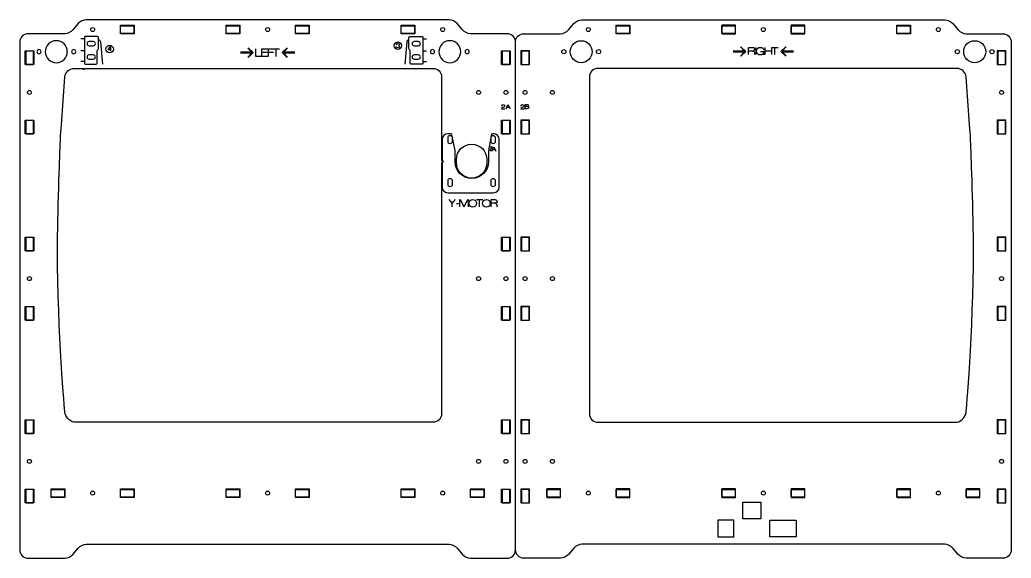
# Model space of a CAD drawing. Header units: millimetres. Extents: x -1200 to 608, y -610 to 472.
# Drawn here: x -1013 to -299, y 84 to 472 of the extents above; entities that cross this region are included whole.
import ezdxf

# ---------------------------------------------------------------- set-up
doc = ezdxf.new("R2010")
doc.units = ezdxf.units.MM
for name, color, linetype, true_color in [('CHANGED_PARTS', 3, 'Continuous', 0x00ff00), ('CUTS', 1, 'Continuous', 0xff0000), ('ORIGIONAL_PARTS_THAT_WERE_', 6, 'Continuous', 0xff00ff), ('TEXT', 5, 'Continuous', 0x0000ff)]:
    doc.layers.add(name, color=color, linetype=linetype, true_color=true_color)

msp = doc.modelspace()

# ---------------------------------------------------------------- linework, layer by layer
at = {"layer": 'CHANGED_PARTS'}
for p, q in [((-940.53, 462.12), (-940.53, 467.32)), ((-940.53, 467.32), (-930.69, 467.32)), ((-930.69, 462.12), (-930.69, 467.32)), ((-864.46, 462.13), (-864.46, 467.33)), ((-864.46, 467.33), (-854.61, 467.33)), ((-854.61, 462.13), (-854.61, 467.33)), ((-814.46, 462.13), (-814.46, 467.33)), ((-814.46, 467.33), (-804.61, 467.33)), ((-804.61, 462.13), (-804.61, 467.33)), ((-738.36, 462.12), (-738.36, 467.32)), ((-738.36, 467.32), (-728.51, 467.32)), ((-728.51, 462.12), (-728.51, 467.32)), ((-583.43, 462.12), (-583.43, 467.32)), ((-583.43, 467.32), (-573.58, 467.32)), ((-573.58, 462.12), (-573.58, 467.32)), ((-507.33, 462.13), (-507.33, 467.33)), ((-507.33, 467.33), (-497.49, 467.33)), ((-497.49, 462.13), (-497.49, 467.33)), ((-457.33, 462.13), (-457.33, 467.33)), ((-457.33, 467.33), (-447.49, 467.33)), ((-447.49, 462.13), (-447.49, 467.33)), ((-381.26, 462.12), (-381.26, 467.32)), ((-381.26, 467.32), (-371.41, 467.32)), ((-371.41, 462.12), (-371.41, 467.32)), ((-940.53, 462.12), (-930.69, 462.12)), ((-864.46, 462.13), (-854.61, 462.13)), ((-814.46, 462.13), (-804.61, 462.13)), ((-738.36, 462.12), (-728.51, 462.12)), ((-583.43, 462.12), (-573.58, 462.12)), ((-507.33, 462.13), (-497.49, 462.13)), ((-457.33, 462.13), (-447.49, 462.13)), ((-381.26, 462.12), (-371.41, 462.12)), ((-1008.74, 449.31), (-1003.54, 449.31)), ((-1008.74, 449.31), (-1008.74, 439.46)), ((-1003.54, 449.31), (-1003.54, 439.46)), ((-665.53, 449.31), (-660.33, 449.31)), ((-665.53, 449.31), (-665.53, 439.46)), ((-660.33, 449.31), (-660.33, 439.46)), ((-651.62, 449.31), (-646.42, 449.31)), ((-651.62, 449.31), (-651.62, 439.46)), ((-646.42, 449.31), (-646.42, 439.46)), ((-308.41, 449.31), (-303.21, 449.31)), ((-308.41, 449.31), (-308.41, 439.46)), ((-303.21, 449.31), (-303.21, 439.46)), ((-1008.74, 439.46), (-1003.54, 439.46)), ((-665.53, 439.46), (-660.33, 439.46)), ((-651.62, 439.46), (-646.42, 439.46)), ((-308.41, 439.46), (-303.21, 439.46)), ((-1008.74, 399.31), (-1003.54, 399.31)), ((-1008.74, 399.31), (-1008.74, 389.47)), ((-1003.54, 399.31), (-1003.54, 389.47)), ((-665.53, 399.31), (-660.33, 399.31)), ((-665.53, 399.31), (-665.53, 389.47)), ((-660.33, 399.31), (-660.33, 389.47)), ((-651.62, 399.31), (-646.42, 399.31)), ((-651.62, 399.31), (-651.62, 389.47)), ((-646.42, 399.31), (-646.42, 389.47)), ((-308.41, 399.31), (-303.21, 399.31)), ((-308.41, 399.31), (-308.41, 389.47)), ((-303.21, 399.31), (-303.21, 389.47)), ((-1008.74, 389.47), (-1003.54, 389.47)), ((-665.53, 389.47), (-660.33, 389.47)), ((-651.62, 389.47), (-646.42, 389.47)), ((-308.41, 389.47), (-303.21, 389.47)), ((-1008.74, 315.14), (-1003.54, 315.14)), ((-1008.74, 315.14), (-1008.74, 305.29)), ((-1003.54, 315.14), (-1003.54, 305.29)), ((-665.52, 315.14), (-660.32, 315.14)), ((-665.52, 315.14), (-665.52, 305.29)), ((-660.32, 315.14), (-660.32, 305.29)), ((-651.63, 315.14), (-646.43, 315.14)), ((-651.63, 315.14), (-651.63, 305.29)), ((-646.43, 315.14), (-646.43, 305.29)), ((-308.41, 315.14), (-303.21, 315.14)), ((-308.41, 315.14), (-308.41, 305.29)), ((-303.21, 315.14), (-303.21, 305.29)), ((-1008.74, 305.29), (-1003.54, 305.29)), ((-665.52, 305.29), (-660.32, 305.29)), ((-651.63, 305.29), (-646.43, 305.29)), ((-308.41, 305.29), (-303.21, 305.29)), ((-1008.74, 265.14), (-1003.54, 265.14)), ((-1008.74, 265.14), (-1008.74, 255.29)), ((-1003.54, 265.14), (-1003.54, 255.29)), ((-665.52, 265.14), (-660.32, 265.14)), ((-665.52, 265.14), (-665.52, 255.29)), ((-660.32, 265.14), (-660.32, 255.29)), ((-651.63, 265.14), (-646.43, 265.14)), ((-651.63, 265.14), (-651.63, 255.29)), ((-646.43, 265.14), (-646.43, 255.29)), ((-308.41, 265.14), (-303.21, 265.14)), ((-308.41, 265.14), (-308.41, 255.29)), ((-303.21, 265.14), (-303.21, 255.29)), ((-1008.74, 255.29), (-1003.54, 255.29)), ((-665.52, 255.29), (-660.32, 255.29)), ((-651.63, 255.29), (-646.43, 255.29)), ((-308.41, 255.29), (-303.21, 255.29)), ((-1008.74, 183.42), (-1003.54, 183.42)), ((-1008.74, 183.42), (-1008.74, 173.57)), ((-1003.54, 183.42), (-1003.54, 173.57)), ((-665.52, 183.42), (-660.32, 183.42)), ((-665.52, 183.42), (-665.52, 173.57)), ((-660.32, 183.42), (-660.32, 173.57)), ((-651.63, 183.42), (-646.43, 183.42)), ((-651.63, 183.42), (-651.63, 173.57)), ((-646.43, 183.42), (-646.43, 173.57)), ((-308.41, 183.42), (-303.21, 183.42)), ((-308.41, 183.42), (-308.41, 173.57)), ((-303.21, 183.42), (-303.21, 173.57)), ((-1008.74, 173.57), (-1003.54, 173.57)), ((-665.52, 173.57), (-660.32, 173.57)), ((-651.63, 173.57), (-646.43, 173.57)), ((-308.41, 173.57), (-303.21, 173.57)), ((-1008.74, 133.42), (-1003.54, 133.42)), ((-1008.74, 133.42), (-1008.74, 123.57)), ((-1003.54, 133.42), (-1003.54, 123.57)), ((-990.56, 128.02), (-990.56, 133.22)), ((-990.56, 133.22), (-980.71, 133.22)), ((-980.71, 128.02), (-980.71, 133.22)), ((-940.56, 128.02), (-940.56, 133.22)), ((-940.56, 133.22), (-930.71, 133.22)), ((-930.71, 128.02), (-930.71, 133.22)), ((-864.46, 128.02), (-864.46, 133.22)), ((-864.46, 133.22), (-854.61, 133.22)), ((-854.61, 128.02), (-854.61, 133.22)), ((-814.46, 128.02), (-814.46, 133.22)), ((-814.46, 133.22), (-804.61, 133.22)), ((-804.61, 128.02), (-804.61, 133.22)), ((-738.37, 128.02), (-738.37, 133.22)), ((-738.37, 133.22), (-728.52, 133.22)), ((-728.52, 128.02), (-728.52, 133.22)), ((-688.37, 128.02), (-688.37, 133.22)), ((-688.37, 133.22), (-678.52, 133.22)), ((-678.52, 128.02), (-678.52, 133.22)), ((-665.52, 133.42), (-660.32, 133.42)), ((-665.52, 133.42), (-665.52, 123.57)), ((-660.32, 133.42), (-660.32, 123.57)), ((-651.63, 133.42), (-646.43, 133.42)), ((-651.63, 133.42), (-651.63, 123.57)), ((-646.43, 133.42), (-646.43, 123.57)), ((-633.43, 128.02), (-633.43, 133.22)), ((-633.43, 133.22), (-623.58, 133.22)), ((-623.58, 128.02), (-623.58, 133.22)), ((-583.43, 128.02), (-583.43, 133.22)), ((-583.43, 133.22), (-573.58, 133.22)), ((-573.58, 128.02), (-573.58, 133.22)), ((-507.33, 128.02), (-507.33, 133.22)), ((-507.33, 133.22), (-497.48, 133.22)), ((-497.48, 128.02), (-497.48, 133.22)), ((-457.33, 128.02), (-457.33, 133.22)), ((-457.33, 133.22), (-447.48, 133.22)), ((-447.48, 128.02), (-447.48, 133.22)), ((-381.24, 128.02), (-381.24, 133.22)), ((-381.24, 133.22), (-371.39, 133.22)), ((-371.39, 128.02), (-371.39, 133.22)), ((-331.24, 128.02), (-331.24, 133.22)), ((-331.24, 133.22), (-321.39, 133.22)), ((-321.39, 128.02), (-321.39, 133.22)), ((-308.41, 133.42), (-303.21, 133.42)), ((-308.41, 133.42), (-308.41, 123.57)), ((-303.21, 133.42), (-303.21, 123.57)), ((-1008.74, 123.57), (-1003.54, 123.57)), ((-990.56, 128.02), (-980.71, 128.02)), ((-940.56, 128.02), (-930.71, 128.02)), ((-864.46, 128.02), (-854.61, 128.02)), ((-814.46, 128.02), (-804.61, 128.02)), ((-738.37, 128.02), (-728.52, 128.02)), ((-688.37, 128.02), (-678.52, 128.02)), ((-665.52, 123.57), (-660.32, 123.57)), ((-651.63, 123.57), (-646.43, 123.57)), ((-633.43, 128.02), (-623.58, 128.02)), ((-583.43, 128.02), (-573.58, 128.02)), ((-507.33, 128.02), (-497.48, 128.02)), ((-457.33, 128.02), (-447.48, 128.02)), ((-381.24, 128.02), (-371.39, 128.02)), ((-331.24, 128.02), (-321.39, 128.02)), ((-308.41, 123.57), (-303.21, 123.57))]:
    msp.add_line(p, q, dxfattribs=at)
at = {"layer": 'CHANGED_PARTS', "color": 3, "true_color": 0x00ff00}
for points in [[(-684.02, 419.39), (-684.02, 420.18), (-683.38, 420.81), (-682.6, 420.81)], [(-682.6, 417.97), (-683.38, 417.97), (-684.02, 418.6), (-684.02, 419.39)], [(-682.6, 420.81), (-681.81, 420.81), (-681.17, 420.18), (-681.17, 419.39)], [(-681.17, 419.39), (-681.17, 418.6), (-681.81, 417.97), (-682.6, 417.97)], [(-630.77, 419.39), (-630.77, 420.18), (-630.13, 420.81), (-629.35, 420.81)], [(-629.35, 417.97), (-630.13, 417.97), (-630.77, 418.6), (-630.77, 419.39)], [(-629.35, 420.81), (-628.56, 420.81), (-627.92, 420.18), (-627.92, 419.39)], [(-627.92, 419.39), (-627.92, 418.6), (-628.56, 417.97), (-629.35, 417.97)], [(-684.02, 285.22), (-684.02, 286.01), (-683.38, 286.64), (-682.6, 286.64)], [(-682.6, 286.64), (-681.81, 286.64), (-681.17, 286.01), (-681.17, 285.22)], [(-630.77, 285.22), (-630.77, 286.01), (-630.13, 286.64), (-629.35, 286.64)], [(-629.35, 286.64), (-628.56, 286.64), (-627.92, 286.01), (-627.92, 285.22)], [(-682.6, 283.79), (-683.38, 283.79), (-684.02, 284.43), (-684.02, 285.22)], [(-681.17, 285.22), (-681.17, 284.43), (-681.81, 283.79), (-682.6, 283.79)], [(-629.35, 283.79), (-630.13, 283.79), (-630.77, 284.43), (-630.77, 285.22)], [(-627.92, 285.22), (-627.92, 284.43), (-628.56, 283.79), (-629.35, 283.79)], [(-684.02, 153.5), (-684.02, 154.28), (-683.38, 154.92), (-682.6, 154.92)], [(-682.6, 152.07), (-683.38, 152.07), (-684.02, 152.71), (-684.02, 153.5)], [(-682.6, 154.92), (-681.81, 154.92), (-681.17, 154.28), (-681.17, 153.5)], [(-681.17, 153.5), (-681.17, 152.71), (-681.81, 152.07), (-682.6, 152.07)], [(-630.77, 153.5), (-630.77, 154.28), (-630.13, 154.92), (-629.35, 154.92)], [(-629.35, 152.07), (-630.13, 152.07), (-630.77, 152.71), (-630.77, 153.5)], [(-629.35, 154.92), (-628.56, 154.92), (-627.92, 154.28), (-627.92, 153.5)], [(-627.92, 153.5), (-627.92, 152.71), (-628.56, 152.07), (-629.35, 152.07)]]:
    msp.add_open_spline(points, degree=3, dxfattribs=at)
at = {"layer": 'CUTS', "color": 1, "true_color": 0xff0000}
for points in [[(-703.87, 471.74), (-965.17, 471.74)], [(-608.08, 471.74), (-346.78, 471.74)], [(-970.97, 469.04), (-974.82, 464.44)], [(-694.22, 464.44), (-698.08, 469.04)], [(-617.72, 464.44), (-613.87, 469.04)], [(-340.98, 469.04), (-337.13, 464.44)], [(-980.61, 461.74), (-1007.07, 461.74)], [(-661.97, 461.74), (-688.43, 461.74), (-688.43, 461.74)], [(-649.97, 461.74), (-623.52, 461.74)], [(-331.33, 461.74), (-304.88, 461.74)], [(-1013.07, 455.74), (-1013.07, 89.72)], [(-960.17, 456.09), (-963.17, 456.09)], [(-963.17, 453.09), (-960.17, 453.09), (-960.17, 453.09)], [(-725.98, 456.09), (-728.98, 456.09)], [(-728.98, 453.09), (-725.98, 453.09), (-725.98, 453.09)], [(-655.98, 89.72), (-655.97, 455.74)], [(-298.88, 455.74), (-298.88, 89.72)], [(-960.17, 446.49), (-963.17, 446.49)], [(-963.17, 443.49), (-960.17, 443.49), (-960.17, 443.49)], [(-725.98, 446.49), (-728.98, 446.49)], [(-728.98, 443.49), (-725.98, 443.49), (-725.98, 443.49)], [(-974.02, 436.67), (-715.22, 436.67)], [(-966.71, 436.03), (-967.71, 436.03)], [(-337.92, 436.67), (-596.72, 436.67)], [(-983.13, 396.07), (-980.56, 430.57)], [(-709.22, 430.67), (-709.22, 370.48)], [(-602.72, 430.67), (-602.72, 187.67)], [(-328.82, 396.07), (-331.39, 430.57)], [(-704.57, 383.89), (-704.57, 386.9)], [(-701.57, 386.9), (-701.57, 383.89), (-701.57, 383.89)], [(-673.57, 383.89), (-673.57, 386.9)], [(-670.57, 386.9), (-670.57, 383.89), (-670.57, 383.89)], [(-709.22, 368.72), (-709.22, 187.67)], [(-698.52, 368.64), (-698.52, 371.14)], [(-676.62, 371.14), (-676.62, 368.64), (-676.62, 368.64)], [(-704.57, 352.89), (-704.57, 355.9)], [(-701.57, 355.9), (-701.57, 352.89), (-701.57, 352.89)], [(-673.57, 352.89), (-673.57, 355.9)], [(-670.57, 355.9), (-670.57, 352.89), (-670.57, 352.89)], [(-715.22, 181.67), (-974.02, 181.67), (-974.09, 181.73)], [(-596.72, 181.67), (-337.92, 181.67), (-337.85, 181.73), (-337.85, 181.73)], [(-492.31, 124.07), (-479.31, 124.07), (-479.31, 112.07), (-492.31, 112.07), (-492.31, 124.07), (-492.31, 124.07)], [(-499.01, 98.97), (-510.01, 98.97), (-510.01, 111.47), (-499.01, 111.47), (-499.01, 98.67), (-499.01, 98.97), (-499.01, 98.97)], [(-472.71, 111.17), (-453.81, 111.17), (-453.81, 99.17), (-472.71, 99.17), (-472.71, 111.17), (-472.71, 111.17)], [(-965.17, 93.72), (-703.87, 93.72)], [(-346.78, 93.72), (-608.08, 93.72)], [(-974.82, 86.42), (-970.97, 91.02)], [(-698.08, 91.02), (-694.22, 86.42)], [(-613.87, 91.02), (-617.72, 86.42)], [(-337.13, 86.42), (-340.98, 91.02)], [(-1007.07, 83.72), (-980.61, 83.72)], [(-688.43, 83.72), (-661.98, 83.72)], [(-623.52, 83.72), (-649.97, 83.72)], [(-304.88, 83.72), (-331.33, 83.72)]]:
    msp.add_lwpolyline(points, dxfattribs=at)
for points in [[(-965.17, 471.74), (-967.11, 471.74), (-969.72, 470.52), (-970.97, 469.04)], [(-698.08, 469.04), (-699.32, 470.52), (-701.93, 471.74), (-703.87, 471.74)], [(-613.87, 469.04), (-612.62, 470.52), (-610.02, 471.74), (-608.08, 471.74)], [(-346.78, 471.74), (-344.84, 471.74), (-342.23, 470.52), (-340.98, 469.04)], [(-974.82, 464.44), (-976.07, 462.96), (-978.67, 461.74), (-980.61, 461.74)], [(-962.03, 464.72), (-962.03, 465.51), (-961.4, 466.15), (-960.61, 466.15)], [(-960.61, 463.3), (-961.4, 463.3), (-962.03, 463.94), (-962.03, 464.72)], [(-960.61, 466.15), (-959.82, 466.15), (-959.18, 465.51), (-959.18, 464.72)], [(-959.18, 464.72), (-959.18, 463.94), (-959.82, 463.3), (-960.61, 463.3)], [(-835.96, 464.73), (-835.96, 465.51), (-835.32, 466.15), (-834.54, 466.15)], [(-834.54, 463.3), (-835.32, 463.3), (-835.96, 463.94), (-835.96, 464.73)], [(-834.54, 466.15), (-833.75, 466.15), (-833.11, 465.51), (-833.11, 464.73)], [(-833.11, 464.73), (-833.11, 463.94), (-833.75, 463.3), (-834.54, 463.3)], [(-709.87, 464.73), (-709.87, 465.51), (-709.23, 466.15), (-708.44, 466.15)], [(-708.44, 463.3), (-709.23, 463.3), (-709.87, 463.94), (-709.87, 464.73)], [(-708.44, 466.15), (-707.65, 466.15), (-707.02, 465.51), (-707.02, 464.73)], [(-707.02, 464.73), (-707.02, 463.94), (-707.65, 463.3), (-708.44, 463.3)], [(-688.43, 461.74), (-690.37, 461.74), (-692.98, 462.96), (-694.22, 464.44)], [(-623.52, 461.74), (-621.58, 461.74), (-618.97, 462.96), (-617.72, 464.44)], [(-604.93, 464.73), (-604.93, 465.51), (-604.29, 466.15), (-603.51, 466.15)], [(-603.51, 463.3), (-604.29, 463.3), (-604.93, 463.94), (-604.93, 464.73)], [(-603.51, 466.15), (-602.72, 466.15), (-602.08, 465.51), (-602.08, 464.73)], [(-602.08, 464.73), (-602.08, 463.94), (-602.72, 463.3), (-603.51, 463.3)], [(-478.83, 464.73), (-478.83, 465.51), (-478.2, 466.15), (-477.41, 466.15)], [(-477.41, 463.3), (-478.2, 463.3), (-478.83, 463.94), (-478.83, 464.73)], [(-477.41, 466.15), (-476.62, 466.15), (-475.99, 465.51), (-475.99, 464.73)], [(-475.99, 464.73), (-475.99, 463.94), (-476.62, 463.3), (-477.41, 463.3)], [(-352.76, 464.72), (-352.76, 465.51), (-352.13, 466.15), (-351.34, 466.15)], [(-351.34, 463.3), (-352.13, 463.3), (-352.76, 463.94), (-352.76, 464.72)], [(-351.34, 466.15), (-350.55, 466.15), (-349.91, 465.51), (-349.91, 464.72)], [(-349.91, 464.72), (-349.91, 463.94), (-350.55, 463.3), (-351.34, 463.3)], [(-337.13, 464.44), (-335.88, 462.96), (-333.27, 461.74), (-331.33, 461.74)], [(-1007.07, 461.74), (-1010.37, 461.74), (-1013.07, 459.04), (-1013.07, 455.74)], [(-655.97, 455.74), (-655.97, 459.04), (-658.67, 461.74), (-661.97, 461.74)], [(-655.97, 456.14), (-655.97, 459.04), (-653.27, 461.74), (-649.97, 461.74)], [(-304.88, 461.74), (-301.58, 461.74), (-298.88, 459.04), (-298.88, 455.74)], [(-999.31, 450.24), (-1000.13, 450.24), (-1000.81, 449.57), (-1000.81, 448.74)], [(-997.81, 448.74), (-997.81, 449.57), (-998.48, 450.24), (-999.31, 450.24)], [(-986.81, 456.64), (-991.17, 456.64), (-994.71, 453.1), (-994.71, 448.74)], [(-978.91, 448.74), (-978.91, 453.1), (-982.44, 456.64), (-986.81, 456.64)], [(-974.3, 450.24), (-975.13, 450.24), (-975.8, 449.57), (-975.8, 448.74)], [(-972.81, 448.74), (-972.81, 449.57), (-973.48, 450.24), (-974.3, 450.24)], [(-963.17, 456.09), (-963.99, 456.09), (-964.67, 455.42), (-964.67, 454.59)], [(-964.67, 454.59), (-964.67, 453.76), (-963.99, 453.09), (-963.17, 453.09)], [(-958.67, 454.59), (-958.67, 455.42), (-959.34, 456.09), (-960.17, 456.09)], [(-960.17, 453.09), (-959.34, 453.09), (-958.67, 453.76), (-958.67, 454.59)], [(-728.98, 456.09), (-729.81, 456.09), (-730.48, 455.42), (-730.48, 454.59)], [(-730.48, 454.59), (-730.48, 453.76), (-729.81, 453.09), (-728.98, 453.09)], [(-724.48, 454.59), (-724.48, 455.42), (-725.15, 456.09), (-725.98, 456.09)], [(-725.98, 453.09), (-725.15, 453.09), (-724.48, 453.76), (-724.48, 454.59)], [(-715.81, 450.24), (-716.63, 450.24), (-717.31, 449.57), (-717.31, 448.74)], [(-714.31, 448.74), (-714.31, 449.57), (-714.98, 450.24), (-715.81, 450.24)], [(-703.31, 456.64), (-707.67, 456.64), (-711.21, 453.1), (-711.21, 448.74)], [(-695.41, 448.74), (-695.41, 453.1), (-698.94, 456.64), (-703.31, 456.64)], [(-690.81, 450.24), (-691.63, 450.24), (-692.31, 449.57), (-692.31, 448.74)], [(-689.31, 448.74), (-689.31, 449.57), (-689.98, 450.24), (-690.81, 450.24)], [(-622.64, 448.74), (-622.64, 449.57), (-621.97, 450.24), (-621.14, 450.24)], [(-621.14, 450.24), (-620.31, 450.24), (-619.64, 449.57), (-619.64, 448.74)], [(-616.54, 448.74), (-616.54, 453.1), (-613, 456.64), (-608.64, 456.64)], [(-608.64, 456.64), (-604.28, 456.64), (-600.74, 453.1), (-600.74, 448.74)], [(-597.64, 448.74), (-597.64, 449.57), (-596.97, 450.24), (-596.14, 450.24)], [(-596.14, 450.24), (-595.31, 450.24), (-594.64, 449.57), (-594.64, 448.74)], [(-339.14, 448.74), (-339.14, 449.57), (-338.47, 450.24), (-337.64, 450.24)], [(-337.64, 450.24), (-336.81, 450.24), (-336.14, 449.57), (-336.14, 448.74)], [(-333.04, 448.74), (-333.04, 453.1), (-329.5, 456.64), (-325.14, 456.64)], [(-325.14, 456.64), (-320.78, 456.64), (-317.24, 453.1), (-317.24, 448.74)], [(-314.14, 448.74), (-314.14, 449.57), (-313.47, 450.24), (-312.64, 450.24)], [(-312.64, 450.24), (-311.81, 450.24), (-311.14, 449.57), (-311.14, 448.74)], [(-1000.81, 448.74), (-1000.81, 447.91), (-1000.13, 447.24), (-999.31, 447.24)], [(-999.31, 447.24), (-998.48, 447.24), (-997.81, 447.91), (-997.81, 448.74)], [(-994.71, 448.74), (-994.71, 444.38), (-991.17, 440.84), (-986.81, 440.84)], [(-986.81, 440.84), (-982.44, 440.84), (-978.91, 444.38), (-978.91, 448.74)], [(-975.8, 448.74), (-975.8, 447.91), (-975.13, 447.24), (-974.3, 447.24)], [(-974.3, 447.24), (-973.48, 447.24), (-972.81, 447.91), (-972.81, 448.74)], [(-963.17, 446.49), (-963.99, 446.49), (-964.67, 445.82), (-964.67, 444.99)], [(-964.67, 444.99), (-964.67, 444.16), (-963.99, 443.49), (-963.17, 443.49)], [(-958.67, 444.99), (-958.67, 445.82), (-959.34, 446.49), (-960.17, 446.49)], [(-960.17, 443.49), (-959.34, 443.49), (-958.67, 444.16), (-958.67, 444.99)], [(-728.98, 446.49), (-729.81, 446.49), (-730.48, 445.82), (-730.48, 444.99)], [(-730.48, 444.99), (-730.48, 444.16), (-729.81, 443.49), (-728.98, 443.49)], [(-724.48, 444.99), (-724.48, 445.82), (-725.15, 446.49), (-725.98, 446.49)], [(-725.98, 443.49), (-725.15, 443.49), (-724.48, 444.16), (-724.48, 444.99)], [(-717.31, 448.74), (-717.31, 447.91), (-716.63, 447.24), (-715.81, 447.24)], [(-715.81, 447.24), (-714.98, 447.24), (-714.31, 447.91), (-714.31, 448.74)], [(-711.21, 448.74), (-711.21, 444.38), (-707.67, 440.84), (-703.31, 440.84)], [(-703.31, 440.84), (-698.94, 440.84), (-695.41, 444.38), (-695.41, 448.74)], [(-692.31, 448.74), (-692.31, 447.91), (-691.63, 447.24), (-690.81, 447.24)], [(-690.81, 447.24), (-689.98, 447.24), (-689.31, 447.91), (-689.31, 448.74)], [(-621.14, 447.24), (-621.97, 447.24), (-622.64, 447.91), (-622.64, 448.74)], [(-619.64, 448.74), (-619.64, 447.91), (-620.31, 447.24), (-621.14, 447.24)], [(-608.64, 440.84), (-613, 440.84), (-616.54, 444.38), (-616.54, 448.74)], [(-600.74, 448.74), (-600.74, 444.38), (-604.28, 440.84), (-608.64, 440.84)], [(-596.14, 447.24), (-596.97, 447.24), (-597.64, 447.91), (-597.64, 448.74)], [(-594.64, 448.74), (-594.64, 447.91), (-595.31, 447.24), (-596.14, 447.24)], [(-337.64, 447.24), (-338.47, 447.24), (-339.14, 447.91), (-339.14, 448.74)], [(-336.14, 448.74), (-336.14, 447.91), (-336.81, 447.24), (-337.64, 447.24)], [(-325.14, 440.84), (-329.5, 440.84), (-333.04, 444.38), (-333.04, 448.74)], [(-317.24, 448.74), (-317.24, 444.38), (-320.78, 440.84), (-325.14, 440.84)], [(-312.64, 447.24), (-313.47, 447.24), (-314.14, 447.91), (-314.14, 448.74)], [(-311.14, 448.74), (-311.14, 447.91), (-311.81, 447.24), (-312.64, 447.24)], [(-980.56, 430.57), (-980.26, 433.92), (-977.32, 436.67), (-974.02, 436.67)], [(-715.22, 436.67), (-711.91, 436.67), (-709.22, 433.98), (-709.22, 430.67)], [(-596.72, 436.67), (-600.04, 436.67), (-602.72, 433.98), (-602.72, 430.67)], [(-331.39, 430.57), (-331.68, 433.92), (-334.62, 436.67), (-337.92, 436.67)], [(-1007.56, 419.39), (-1007.56, 420.18), (-1006.92, 420.81), (-1006.14, 420.81)], [(-1006.14, 417.97), (-1006.92, 417.97), (-1007.56, 418.6), (-1007.56, 419.39)], [(-1006.14, 420.81), (-1005.35, 420.81), (-1004.71, 420.18), (-1004.71, 419.39)], [(-1004.71, 419.39), (-1004.71, 418.6), (-1005.35, 417.97), (-1006.14, 417.97)], [(-664.35, 419.39), (-664.35, 420.18), (-663.71, 420.81), (-662.92, 420.81)], [(-662.92, 417.96), (-663.71, 417.96), (-664.35, 418.6), (-664.35, 419.39)], [(-662.92, 420.81), (-662.14, 420.81), (-661.5, 420.18), (-661.5, 419.39)], [(-661.5, 419.39), (-661.5, 418.6), (-662.14, 417.96), (-662.92, 417.96)], [(-650.45, 419.39), (-650.45, 420.18), (-649.81, 420.81), (-649.02, 420.81)], [(-649.02, 417.96), (-649.81, 417.96), (-650.45, 418.6), (-650.45, 419.39)], [(-649.02, 420.81), (-648.24, 420.81), (-647.6, 420.18), (-647.6, 419.39)], [(-647.6, 419.39), (-647.6, 418.6), (-648.24, 417.96), (-649.02, 417.96)], [(-307.23, 419.39), (-307.23, 420.18), (-306.6, 420.81), (-305.81, 420.81)], [(-305.81, 417.96), (-306.6, 417.96), (-307.23, 418.6), (-307.23, 419.39)], [(-305.81, 420.81), (-305.02, 420.81), (-304.39, 420.18), (-304.39, 419.39)], [(-304.39, 419.39), (-304.39, 418.6), (-305.02, 417.96), (-305.81, 417.96)], [(-983.77, 386.45), (-983.67, 388.38), (-983.38, 392.72), (-983.13, 396.07)], [(-328.18, 386.45), (-328.28, 388.39), (-328.57, 392.72), (-328.82, 396.07)], [(-984.19, 376.81), (-984.06, 380.17), (-983.87, 384.51), (-983.77, 386.45)], [(-704.57, 386.9), (-704.57, 387.73), (-703.9, 388.4), (-703.07, 388.4)], [(-703.07, 388.4), (-702.24, 388.4), (-701.57, 387.73), (-701.57, 386.9)], [(-673.57, 386.9), (-673.57, 387.73), (-672.9, 388.4), (-672.07, 388.4)], [(-672.07, 388.4), (-671.24, 388.4), (-670.57, 387.73), (-670.57, 386.9)], [(-327.76, 376.81), (-327.89, 380.17), (-328.07, 384.51), (-328.18, 386.45)], [(-703.07, 382.39), (-703.9, 382.39), (-704.57, 383.06), (-704.57, 383.89)], [(-701.57, 383.89), (-701.57, 383.06), (-702.24, 382.39), (-703.07, 382.39)], [(-698.52, 371.14), (-698.52, 377.19), (-693.62, 382.09), (-687.57, 382.09)], [(-687.57, 382.09), (-681.52, 382.09), (-676.62, 377.19), (-676.62, 371.14)], [(-672.07, 382.39), (-672.9, 382.39), (-673.57, 383.06), (-673.57, 383.89)], [(-670.57, 383.89), (-670.57, 383.06), (-671.24, 382.39), (-672.07, 382.39)], [(-985.92, 305.66), (-985.92, 330.71), (-984.19, 376.81), (-984.19, 376.81)], [(-326.03, 305.66), (-326.03, 330.71), (-327.76, 376.81), (-327.76, 376.81)], [(-687.57, 357.69), (-693.62, 357.69), (-698.52, 362.59), (-698.52, 368.64)], [(-676.62, 368.64), (-676.62, 362.59), (-681.52, 357.69), (-687.57, 357.69)], [(-704.57, 355.9), (-704.57, 356.73), (-703.9, 357.4), (-703.07, 357.4)], [(-703.07, 357.4), (-702.24, 357.4), (-701.57, 356.73), (-701.57, 355.9)], [(-673.57, 355.9), (-673.57, 356.73), (-672.9, 357.4), (-672.07, 357.4)], [(-672.07, 357.4), (-671.24, 357.4), (-670.57, 356.73), (-670.57, 355.9)], [(-703.07, 351.39), (-703.9, 351.39), (-704.57, 352.06), (-704.57, 352.89)], [(-701.57, 352.89), (-701.57, 352.06), (-702.24, 351.39), (-703.07, 351.39)], [(-672.07, 351.39), (-672.9, 351.39), (-673.57, 352.06), (-673.57, 352.89)], [(-670.57, 352.89), (-670.57, 352.06), (-671.24, 351.39), (-672.07, 351.39)], [(-980.57, 188.91), (-980.57, 188.91), (-985.92, 245.9), (-985.92, 305.66)], [(-331.38, 188.91), (-331.38, 188.91), (-326.03, 245.9), (-326.03, 305.66)], [(-1007.56, 285.22), (-1007.56, 286.01), (-1006.92, 286.64), (-1006.14, 286.64)], [(-1006.14, 286.64), (-1005.35, 286.64), (-1004.71, 286.01), (-1004.71, 285.22)], [(-664.34, 285.22), (-664.34, 286.01), (-663.7, 286.64), (-662.91, 286.64)], [(-662.91, 286.64), (-662.13, 286.64), (-661.49, 286.01), (-661.49, 285.22)], [(-650.46, 285.22), (-650.46, 286.01), (-649.82, 286.64), (-649.03, 286.64)], [(-649.03, 286.64), (-648.25, 286.64), (-647.61, 286.01), (-647.61, 285.22)], [(-307.23, 285.22), (-307.23, 286.01), (-306.6, 286.64), (-305.81, 286.64)], [(-305.81, 286.64), (-305.02, 286.64), (-304.39, 286.01), (-304.39, 285.22)], [(-1006.14, 283.79), (-1006.92, 283.79), (-1007.56, 284.43), (-1007.56, 285.22)], [(-1004.71, 285.22), (-1004.71, 284.43), (-1005.35, 283.79), (-1006.14, 283.79)], [(-662.91, 283.79), (-663.7, 283.79), (-664.34, 284.43), (-664.34, 285.22)], [(-661.49, 285.22), (-661.49, 284.43), (-662.13, 283.79), (-662.91, 283.79)], [(-649.03, 283.79), (-649.82, 283.79), (-650.46, 284.43), (-650.46, 285.22)], [(-647.61, 285.22), (-647.61, 284.43), (-648.25, 283.79), (-649.03, 283.79)], [(-305.81, 283.79), (-306.6, 283.79), (-307.23, 284.43), (-307.23, 285.22)], [(-304.39, 285.22), (-304.39, 284.43), (-305.02, 283.79), (-305.81, 283.79)], [(-974.09, 181.73), (-977.34, 182.33), (-980.26, 185.56), (-980.57, 188.91)], [(-709.22, 187.67), (-709.22, 184.35), (-711.91, 181.67), (-715.22, 181.67)], [(-602.72, 187.67), (-602.72, 184.35), (-600.04, 181.67), (-596.72, 181.67)], [(-337.85, 181.73), (-334.6, 182.33), (-331.69, 185.56), (-331.38, 188.91)], [(-1007.56, 153.5), (-1007.56, 154.28), (-1006.92, 154.92), (-1006.14, 154.92)], [(-1006.14, 152.07), (-1006.92, 152.07), (-1007.56, 152.71), (-1007.56, 153.5)], [(-1006.14, 154.92), (-1005.35, 154.92), (-1004.71, 154.28), (-1004.71, 153.5)], [(-1004.71, 153.5), (-1004.71, 152.71), (-1005.35, 152.07), (-1006.14, 152.07)], [(-664.34, 153.5), (-664.34, 154.28), (-663.7, 154.92), (-662.91, 154.92)], [(-662.91, 152.07), (-663.7, 152.07), (-664.34, 152.71), (-664.34, 153.5)], [(-662.91, 154.92), (-662.13, 154.92), (-661.49, 154.28), (-661.49, 153.5)], [(-661.49, 153.5), (-661.49, 152.71), (-662.13, 152.07), (-662.91, 152.07)], [(-650.46, 153.5), (-650.46, 154.28), (-649.82, 154.92), (-649.03, 154.92)], [(-649.03, 152.07), (-649.82, 152.07), (-650.46, 152.71), (-650.46, 153.5)], [(-649.03, 154.92), (-648.25, 154.92), (-647.61, 154.28), (-647.61, 153.5)], [(-647.61, 153.5), (-647.61, 152.71), (-648.25, 152.07), (-649.03, 152.07)], [(-307.23, 153.5), (-307.23, 154.28), (-306.6, 154.92), (-305.81, 154.92)], [(-305.81, 152.07), (-306.6, 152.07), (-307.23, 152.71), (-307.23, 153.5)], [(-305.81, 154.92), (-305.02, 154.92), (-304.39, 154.28), (-304.39, 153.5)], [(-304.39, 153.5), (-304.39, 152.71), (-305.02, 152.07), (-305.81, 152.07)], [(-962.06, 130.62), (-962.06, 131.41), (-961.42, 132.05), (-960.63, 132.05)], [(-960.63, 129.2), (-961.42, 129.2), (-962.06, 129.83), (-962.06, 130.62)], [(-960.63, 132.05), (-959.85, 132.05), (-959.21, 131.41), (-959.21, 130.62)], [(-959.21, 130.62), (-959.21, 129.83), (-959.85, 129.2), (-960.63, 129.2)], [(-835.96, 130.62), (-835.96, 131.41), (-835.33, 132.05), (-834.54, 132.05)], [(-834.54, 129.2), (-835.33, 129.2), (-835.96, 129.84), (-835.96, 130.62)], [(-834.54, 132.05), (-833.75, 132.05), (-833.11, 131.41), (-833.11, 130.62)], [(-833.11, 130.62), (-833.11, 129.84), (-833.75, 129.2), (-834.54, 129.2)], [(-709.87, 130.62), (-709.87, 131.41), (-709.23, 132.05), (-708.44, 132.05)], [(-708.44, 129.2), (-709.23, 129.2), (-709.87, 129.83), (-709.87, 130.62)], [(-708.44, 132.05), (-707.66, 132.05), (-707.02, 131.41), (-707.02, 130.62)], [(-707.02, 130.62), (-707.02, 129.83), (-707.66, 129.2), (-708.44, 129.2)], [(-604.93, 130.62), (-604.93, 131.41), (-604.29, 132.05), (-603.5, 132.05)], [(-603.5, 129.2), (-604.29, 129.2), (-604.93, 129.83), (-604.93, 130.62)], [(-603.5, 132.05), (-602.72, 132.05), (-602.08, 131.41), (-602.08, 130.62)], [(-602.08, 130.62), (-602.08, 129.83), (-602.72, 129.2), (-603.5, 129.2)], [(-478.83, 130.62), (-478.83, 131.41), (-478.2, 132.05), (-477.41, 132.05)], [(-477.41, 129.2), (-478.2, 129.2), (-478.83, 129.84), (-478.83, 130.62)], [(-477.41, 132.05), (-476.62, 132.05), (-475.98, 131.41), (-475.98, 130.62)], [(-475.98, 130.62), (-475.98, 129.84), (-476.62, 129.2), (-477.41, 129.2)], [(-352.74, 130.62), (-352.74, 131.41), (-352.1, 132.05), (-351.31, 132.05)], [(-351.31, 129.2), (-352.1, 129.2), (-352.74, 129.83), (-352.74, 130.62)], [(-351.31, 132.05), (-350.53, 132.05), (-349.89, 131.41), (-349.89, 130.62)], [(-349.89, 130.62), (-349.89, 129.83), (-350.53, 129.2), (-351.31, 129.2)], [(-970.97, 91.02), (-969.72, 92.5), (-967.11, 93.72), (-965.17, 93.72)], [(-703.87, 93.72), (-701.93, 93.72), (-699.32, 92.5), (-698.08, 91.02)], [(-608.08, 93.72), (-610.02, 93.72), (-612.62, 92.5), (-613.87, 91.02)], [(-340.98, 91.02), (-342.23, 92.5), (-344.83, 93.72), (-346.78, 93.72)], [(-1013.07, 89.72), (-1013.07, 86.42), (-1010.37, 83.72), (-1007.07, 83.72)], [(-980.61, 83.72), (-978.67, 83.72), (-976.07, 84.94), (-974.82, 86.42)], [(-694.22, 86.42), (-692.98, 84.94), (-690.37, 83.72), (-688.43, 83.72)], [(-661.98, 83.72), (-658.68, 83.72), (-655.98, 86.42), (-655.98, 89.72)], [(-649.97, 83.72), (-653.27, 83.72), (-655.97, 86.42), (-655.97, 90.12)], [(-617.72, 86.42), (-618.97, 84.94), (-621.58, 83.72), (-623.52, 83.72)], [(-331.33, 83.72), (-333.27, 83.72), (-335.88, 84.94), (-337.13, 86.42)], [(-298.88, 89.72), (-298.88, 86.42), (-301.58, 83.72), (-304.88, 83.72)]]:
    msp.add_open_spline(points, degree=3, dxfattribs=at)
at = {"layer": 'ORIGIONAL_PARTS_THAT_WERE_', "color": 6, "true_color": 0xff00ff}
for points in [[(-940.53, 467.82), (-930.69, 467.82), (-930.69, 461.62), (-940.53, 461.62), (-940.53, 467.82), (-940.53, 467.82)], [(-864.46, 467.83), (-854.61, 467.83), (-854.61, 461.63), (-864.46, 461.63), (-864.46, 467.83), (-864.46, 467.83)], [(-814.46, 467.83), (-804.61, 467.83), (-804.61, 461.63), (-814.46, 461.63), (-814.46, 467.83), (-814.46, 467.83)], [(-738.36, 467.82), (-728.51, 467.82), (-728.51, 461.62), (-738.36, 461.62), (-738.36, 467.82), (-738.36, 467.82)], [(-583.43, 467.82), (-573.58, 467.82), (-573.58, 461.62), (-583.43, 461.62), (-583.43, 467.82), (-583.43, 467.82)], [(-507.33, 461.63), (-497.49, 461.63), (-497.49, 467.83), (-507.33, 467.83), (-507.33, 461.63), (-507.33, 461.63)], [(-457.33, 461.63), (-447.49, 461.63), (-447.49, 467.83), (-457.33, 467.83), (-457.33, 461.63), (-457.33, 461.63)], [(-381.26, 467.82), (-371.41, 467.82), (-371.41, 461.62), (-381.26, 461.62), (-381.26, 467.82), (-381.26, 467.82)], [(-1009.24, 449.31), (-1003.04, 449.31), (-1003.04, 439.46), (-1009.24, 439.46), (-1009.24, 449.31), (-1009.24, 449.31)], [(-666.02, 449.31), (-659.83, 449.31), (-659.83, 439.46), (-666.02, 439.46), (-666.02, 449.31), (-666.02, 449.31)], [(-652.12, 439.46), (-645.92, 439.46), (-645.92, 449.31), (-652.12, 449.31), (-652.12, 439.46), (-652.12, 439.46)], [(-308.91, 439.46), (-302.71, 439.46), (-302.71, 449.31), (-308.91, 449.31), (-308.91, 439.46), (-308.91, 439.46)], [(-1009.24, 399.31), (-1003.04, 399.31), (-1003.04, 389.47), (-1009.24, 389.47), (-1009.24, 399.31), (-1009.24, 399.31)], [(-666.02, 399.31), (-659.83, 399.31), (-659.83, 389.47), (-666.02, 389.47), (-666.02, 399.31), (-666.02, 399.31)], [(-652.12, 389.47), (-645.92, 389.47), (-645.92, 399.31), (-652.12, 399.31), (-652.12, 389.47), (-652.12, 389.47)], [(-308.91, 389.47), (-302.71, 389.47), (-302.71, 399.31), (-308.91, 399.31), (-308.91, 389.47), (-308.91, 389.47)], [(-1009.24, 315.14), (-1003.04, 315.14), (-1003.04, 305.29), (-1009.24, 305.29), (-1009.24, 315.14), (-1009.24, 315.14)], [(-666.02, 315.14), (-659.82, 315.14), (-659.82, 305.29), (-666.02, 305.29), (-666.02, 315.14), (-666.02, 315.14)], [(-652.13, 305.29), (-645.93, 305.29), (-645.93, 315.14), (-652.13, 315.14), (-652.13, 305.29), (-652.13, 305.29)], [(-308.91, 305.29), (-302.71, 305.29), (-302.71, 315.14), (-308.91, 315.14), (-308.91, 305.29), (-308.91, 305.29)], [(-1009.24, 265.14), (-1003.04, 265.14), (-1003.04, 255.29), (-1009.24, 255.29), (-1009.24, 265.14), (-1009.24, 265.14)], [(-666.02, 265.14), (-659.82, 265.14), (-659.82, 255.29), (-666.02, 255.29), (-666.02, 265.14), (-666.02, 265.14)], [(-652.13, 255.29), (-645.93, 255.29), (-645.93, 265.14), (-652.13, 265.14), (-652.13, 255.29), (-652.13, 255.29)], [(-308.91, 255.29), (-302.71, 255.29), (-302.71, 265.14), (-308.91, 265.14), (-308.91, 255.29), (-308.91, 255.29)], [(-1009.24, 183.42), (-1003.04, 183.42), (-1003.04, 173.57), (-1009.24, 173.57), (-1009.24, 183.42), (-1009.24, 183.42)], [(-666.02, 183.42), (-659.82, 183.42), (-659.82, 173.57), (-666.02, 173.57), (-666.02, 183.42), (-666.02, 183.42)], [(-652.13, 173.57), (-645.93, 173.57), (-645.93, 183.42), (-652.13, 183.42), (-652.13, 173.57), (-652.13, 173.57)], [(-308.91, 173.57), (-302.71, 173.57), (-302.71, 183.42), (-308.91, 183.42), (-308.91, 173.57), (-308.91, 173.57)], [(-1009.24, 133.42), (-1003.04, 133.42), (-1003.04, 123.57), (-1009.24, 123.57), (-1009.24, 133.42), (-1009.24, 133.42)], [(-990.56, 133.72), (-980.71, 133.72), (-980.71, 127.52), (-990.56, 127.52), (-990.56, 133.72), (-990.56, 133.72)], [(-940.56, 133.72), (-930.71, 133.72), (-930.71, 127.52), (-940.56, 127.52), (-940.56, 133.72), (-940.56, 133.72)], [(-864.46, 133.72), (-854.61, 133.72), (-854.61, 127.52), (-864.46, 127.52), (-864.46, 133.72), (-864.46, 133.72)], [(-814.46, 133.72), (-804.61, 133.72), (-804.61, 127.52), (-814.46, 127.52), (-814.46, 133.72), (-814.46, 133.72)], [(-738.37, 133.72), (-728.52, 133.72), (-728.52, 127.52), (-738.37, 127.52), (-738.37, 133.72), (-738.37, 133.72)], [(-688.37, 133.72), (-678.52, 133.72), (-678.52, 127.52), (-688.37, 127.52), (-688.37, 133.72), (-688.37, 133.72)], [(-666.02, 133.42), (-659.82, 133.42), (-659.82, 123.57), (-666.02, 123.57), (-666.02, 133.42), (-666.02, 133.42)], [(-652.13, 123.57), (-645.93, 123.57), (-645.93, 133.42), (-652.13, 133.42), (-652.13, 123.57), (-652.13, 123.57)], [(-633.43, 127.52), (-623.58, 127.52), (-623.58, 133.72), (-633.43, 133.72), (-633.43, 127.52), (-633.43, 127.52)], [(-583.43, 127.52), (-573.58, 127.52), (-573.58, 133.72), (-583.43, 133.72), (-583.43, 127.52), (-583.43, 127.52)], [(-507.33, 127.52), (-497.48, 127.52), (-497.48, 133.72), (-507.33, 133.72), (-507.33, 127.52), (-507.33, 127.52)], [(-457.33, 127.52), (-447.48, 127.52), (-447.48, 133.72), (-457.33, 133.72), (-457.33, 127.52), (-457.33, 127.52)], [(-381.24, 127.52), (-371.39, 127.52), (-371.39, 133.72), (-381.24, 133.72), (-381.24, 127.52), (-381.24, 127.52)], [(-331.24, 127.52), (-321.39, 127.52), (-321.39, 133.72), (-331.24, 133.72), (-331.24, 127.52), (-331.24, 127.52)], [(-308.91, 123.57), (-302.71, 123.57), (-302.71, 133.42), (-308.91, 133.42), (-308.91, 123.57), (-308.91, 123.57)]]:
    msp.add_lwpolyline(points, dxfattribs=at)
at = {"layer": 'TEXT', "color": 5, "true_color": 0x0000ff}
for points in [[(-966.53, 458), (-969.14, 458)], [(-966.53, 459.14), (-966.53, 440.34)], [(-957.02, 459.71), (-965.96, 459.71)], [(-956.45, 450.97), (-956.45, 459.14)], [(-732.76, 450.97), (-732.76, 459.14)], [(-732.2, 459.71), (-723.25, 459.71)], [(-722.68, 459.14), (-722.68, 440.34)], [(-722.68, 458), (-720.07, 458)], [(-956.97, 450.05), (-956.92, 450.08)], [(-954.92, 455.97), (-953.39, 439.78)], [(-947.77, 450.06), (-949.53, 450.06), (-949.53, 450.17), (-947.88, 452.25), (-947.77, 452.25), (-947.77, 450.06)], [(-947.16, 450.06), (-947.77, 450.06), (-947.77, 449.27)], [(-848.9, 451.38), (-845.91, 448.39), (-854.09, 448.39)], [(-848.53, 451.62), (-845.05, 448.14), (-848.53, 444.66)], [(-839.23, 445.42), (-843.05, 445.42), (-843.05, 450.86)], [(-834.42, 445.42), (-838.71, 445.42), (-838.71, 450.86), (-834.47, 450.86)], [(-833.95, 445.42), (-833.95, 450.86), (-830.13, 450.86)], [(-830.72, 450.86), (-826.02, 450.86)], [(-828.36, 445.42), (-828.36, 450.86)], [(-820.55, 444.66), (-824.02, 448.14), (-820.55, 451.62)], [(-814.99, 448.39), (-823.16, 448.39), (-820.16, 451.39)], [(-740.36, 453.19), (-740.36, 453.19)], [(-734.29, 455.97), (-735.82, 439.78)], [(-732.25, 450.05), (-732.3, 450.08)], [(-493.9, 452.15), (-490.91, 449.16), (-499.09, 449.16)], [(-493.53, 452.39), (-490.05, 448.91), (-493.53, 445.43)], [(-488.05, 446.67), (-488.05, 451.88), (-485.18, 451.88)], [(-482.88, 451.88), (-482.88, 446.67)], [(-476.1, 446.67), (-476.1, 451.88)], [(-471.63, 451.88), (-471.63, 446.67)], [(-471.28, 451.88), (-466.78, 451.88)], [(-469.1, 446.67), (-469.1, 451.84)], [(-461.29, 445.43), (-464.76, 448.91), (-461.29, 452.39)], [(-455.73, 449.16), (-463.9, 449.16), (-460.9, 452.16)], [(-966.53, 449.45), (-969.14, 449.45)], [(-957.43, 440.34), (-957.43, 449.16)], [(-854.09, 447.89), (-845.91, 447.89), (-848.91, 444.89)], [(-838.71, 448.33), (-834.64, 448.33)], [(-833.95, 448.33), (-830.35, 448.33)], [(-820.17, 444.9), (-823.16, 447.89), (-814.99, 447.89)], [(-731.78, 440.34), (-731.78, 449.16)], [(-722.68, 449.45), (-720.07, 449.45)], [(-499.09, 448.66), (-490.91, 448.66), (-493.91, 445.66)], [(-484.99, 449.22), (-484.99, 449.2), (-488.05, 449.19)], [(-479.35, 449), (-476.9, 449), (-476.9, 446.56)], [(-476.1, 449.46), (-471.63, 449.46)], [(-460.91, 445.67), (-463.9, 448.66), (-455.73, 448.66)], [(-966.53, 441.78), (-969.14, 441.78)], [(-965.96, 439.78), (-958, 439.78), (-958, 439.78)], [(-723.25, 439.78), (-731.22, 439.78), (-731.22, 439.78)], [(-722.68, 441.78), (-720.07, 441.78)], [(-665.94, 407.59), (-663.73, 407.59)], [(-664.44, 408.9), (-665.17, 408.53)], [(-662.79, 407.49), (-661.4, 410.51), (-661.29, 410.51), (-659.91, 407.49)], [(-660.37, 408.49), (-662.34, 408.49)], [(-652.04, 407.59), (-649.82, 407.59)], [(-650.54, 408.9), (-651.27, 408.53)], [(-649.02, 410.62), (-647.38, 410.62)], [(-647.49, 407.6), (-649.02, 407.6), (-649.02, 410.62), (-649.02, 410.62)], [(-647.24, 409.18), (-649.02, 409.19)], [(-647.24, 409.19), (-647.24, 409.18)], [(-703.53, 389.62), (-704.78, 389.62)], [(-699.53, 369.37), (-699.53, 377.59), (-701.76, 389.2)], [(-673.3, 389.21), (-675.54, 377.58), (-675.53, 369.37)], [(-708.78, 385.62), (-708.79, 370.48), (-707.9, 369.6), (-708.79, 368.72), (-708.78, 351.12), (-708.78, 351.12)], [(-674.86, 380.1), (-672.76, 380.1), (-672.76, 379.99)], [(-673.07, 377.06), (-671.68, 380.09), (-671.57, 380.09), (-670.19, 377.06)], [(-667.78, 351.12), (-667.78, 385.62)], [(-670.65, 378.06), (-672.62, 378.06)], [(-709.23, 370.48), (-708.34, 369.6), (-709.23, 368.72)], [(-704.78, 347.12), (-671.78, 347.12)], [(-704.04, 342.3), (-701.61, 339.32), (-699.19, 342.3)], [(-701.61, 336.86), (-701.61, 339.32)], [(-698.52, 339.46), (-697.13, 339.46)], [(-696.07, 336.97), (-696.07, 342.19), (-695.82, 342.19), (-693.09, 337.12), (-693.07, 337.12), (-690.35, 342.19), (-690.11, 342.19), (-690.11, 336.97)], [(-684.06, 342.19), (-679.57, 342.19)], [(-681.8, 336.97), (-681.8, 342.19)], [(-673.57, 336.97), (-673.57, 342.19), (-670.71, 342.19)], [(-670.52, 339.51), (-673.57, 339.5)], [(-670.51, 339.52), (-670.52, 339.51)]]:
    msp.add_lwpolyline(points, dxfattribs=at)
for points in [[(-965.96, 459.71), (-966.28, 459.71), (-966.53, 459.45), (-966.53, 459.14)], [(-956.45, 459.14), (-956.45, 459.45), (-956.7, 459.71), (-957.02, 459.71)], [(-956.41, 457.26), (-955.62, 457.34), (-955, 456.76), (-954.92, 455.97)], [(-732.8, 457.26), (-733.59, 457.34), (-734.21, 456.76), (-734.29, 455.97)], [(-732.76, 459.14), (-732.76, 459.45), (-732.51, 459.71), (-732.2, 459.71)], [(-723.25, 459.71), (-722.94, 459.71), (-722.68, 459.45), (-722.68, 459.14)], [(-957.43, 449.16), (-957.43, 449.47), (-957.22, 449.87), (-956.97, 450.05)], [(-956.92, 450.08), (-956.66, 450.26), (-956.45, 450.66), (-956.45, 450.97)], [(-951.01, 450.66), (-951.01, 452.13), (-949.82, 453.32), (-948.35, 453.32)], [(-948.35, 448.01), (-949.82, 448.01), (-951.01, 449.19), (-951.01, 450.66)], [(-948.35, 453.32), (-946.88, 453.32), (-945.69, 452.13), (-945.69, 450.66)], [(-945.69, 450.66), (-945.69, 449.19), (-946.88, 448.01), (-948.35, 448.01)], [(-743.39, 453.09), (-743.39, 454.56), (-742.2, 455.74), (-740.74, 455.74)], [(-740.74, 450.43), (-742.2, 450.43), (-743.39, 451.62), (-743.39, 453.09)], [(-741.89, 452.51), (-741.89, 452.54), (-741.88, 452.57), (-741.88, 452.61)], [(-740.74, 451.53), (-741.52, 451.53), (-741.89, 451.92), (-741.89, 452.51)], [(-741.8, 453.64), (-741.77, 454.26), (-741.51, 454.65), (-740.67, 454.65)], [(-740.74, 455.74), (-739.27, 455.74), (-738.08, 454.56), (-738.08, 453.09)], [(-738.08, 453.09), (-738.08, 451.62), (-739.27, 450.43), (-740.74, 450.43)], [(-739.59, 452.39), (-739.59, 452.06), (-739.8, 451.53), (-740.74, 451.53)], [(-740.67, 454.65), (-739.96, 454.65), (-739.65, 454.32), (-739.65, 453.86)], [(-739.65, 453.86), (-739.65, 453.57), (-739.82, 453.25), (-740.36, 453.19)], [(-740.36, 453.19), (-739.78, 453.12), (-739.59, 452.79), (-739.59, 452.39)], [(-732.3, 450.08), (-732.55, 450.26), (-732.76, 450.66), (-732.76, 450.97)], [(-731.78, 449.16), (-731.78, 449.47), (-731.99, 449.87), (-732.25, 450.05)], [(-485.18, 451.88), (-484.14, 451.88), (-483.75, 451.39), (-483.75, 450.46)], [(-483.75, 450.46), (-483.75, 449.96), (-484.08, 449.27), (-484.99, 449.22)], [(-482.24, 449.16), (-482.24, 450.88), (-481.03, 451.88), (-479.54, 451.88)], [(-479.54, 451.88), (-477.91, 451.88), (-477.16, 451.16), (-476.97, 450.15)], [(-484.99, 449.2), (-484.19, 449.2), (-483.84, 448.82), (-483.84, 448.11)], [(-483.84, 448.11), (-483.84, 447.92), (-483.83, 446.88), (-483.72, 446.67)], [(-479.54, 446.44), (-481.03, 446.44), (-482.24, 447.44), (-482.24, 449.16)], [(-477.08, 448.13), (-477.44, 446.93), (-478.45, 446.44), (-479.54, 446.44)], [(-476.9, 449), (-476.97, 448.39), (-477.08, 448.13), (-477.08, 448.13)], [(-966.53, 440.34), (-966.53, 440.03), (-966.28, 439.78), (-965.96, 439.78)], [(-958, 439.78), (-957.68, 439.78), (-957.43, 440.03), (-957.43, 440.34)], [(-731.22, 439.78), (-731.53, 439.78), (-731.78, 440.03), (-731.78, 440.34)], [(-722.68, 440.34), (-722.68, 440.03), (-722.94, 439.78), (-723.25, 439.78)], [(-665.17, 408.53), (-665.71, 408.21), (-665.93, 408.03), (-665.94, 407.59)], [(-665.88, 409.58), (-665.88, 409.9), (-665.87, 410.64), (-664.82, 410.64)], [(-664.82, 410.64), (-663.98, 410.64), (-663.81, 410.09), (-663.81, 409.8)], [(-663.81, 409.8), (-663.81, 409.36), (-664.08, 409.11), (-664.44, 408.9)], [(-651.27, 408.53), (-651.81, 408.21), (-652.03, 408.03), (-652.04, 407.59)], [(-651.98, 409.58), (-651.98, 409.9), (-651.97, 410.64), (-650.92, 410.64)], [(-650.92, 410.64), (-650.08, 410.64), (-649.91, 410.09), (-649.91, 409.8)], [(-649.91, 409.8), (-649.91, 409.36), (-650.17, 409.11), (-650.54, 408.9)], [(-646.48, 408.42), (-646.48, 408.07), (-646.7, 407.6), (-647.49, 407.6)], [(-647.38, 410.62), (-646.9, 410.62), (-646.57, 410.36), (-646.57, 409.87)], [(-646.57, 409.87), (-646.57, 409.52), (-646.88, 409.18), (-647.24, 409.19)], [(-647.24, 409.18), (-646.84, 409.16), (-646.48, 408.95), (-646.48, 408.42)], [(-704.78, 389.62), (-706.99, 389.62), (-708.78, 387.83), (-708.78, 385.62)], [(-701.76, 389.2), (-702.3, 389.47), (-702.89, 389.62), (-703.53, 389.62)], [(-671.65, 389.61), (-672.24, 389.6), (-672.8, 389.45), (-673.3, 389.21)], [(-667.78, 385.62), (-667.78, 387.78), (-669.51, 389.54), (-671.65, 389.61)], [(-672.76, 379.99), (-673.73, 379.13), (-674.18, 378.15), (-674.23, 377.12)], [(-687.53, 357.37), (-694.16, 357.37), (-699.53, 362.74), (-699.53, 369.37)], [(-675.53, 369.37), (-675.53, 362.74), (-680.91, 357.37), (-687.53, 357.37)], [(-708.78, 351.12), (-708.78, 348.91), (-706.99, 347.12), (-704.78, 347.12)], [(-671.78, 347.12), (-669.57, 347.12), (-667.78, 348.91), (-667.78, 351.12)], [(-689.46, 339.46), (-689.46, 341.19), (-688.25, 342.19), (-686.76, 342.19)], [(-686.76, 336.74), (-688.25, 336.74), (-689.46, 337.74), (-689.46, 339.46)], [(-686.76, 342.19), (-685.28, 342.19), (-684.06, 341.19), (-684.06, 339.46)], [(-684.06, 339.46), (-684.06, 337.74), (-685.28, 336.74), (-686.76, 336.74)], [(-679.65, 339.46), (-679.65, 341.19), (-678.44, 342.19), (-676.95, 342.19)], [(-676.95, 336.74), (-678.44, 336.74), (-679.65, 337.74), (-679.65, 339.46)], [(-676.95, 342.19), (-675.46, 342.19), (-674.25, 341.19), (-674.25, 339.46)], [(-674.25, 339.46), (-674.25, 337.74), (-675.46, 336.74), (-676.95, 336.74)], [(-670.71, 342.19), (-669.66, 342.19), (-669.27, 341.69), (-669.27, 340.76)], [(-670.52, 339.51), (-669.71, 339.5), (-669.36, 339.13), (-669.36, 338.41)], [(-669.27, 340.76), (-669.27, 340.27), (-669.6, 339.57), (-670.51, 339.52)], [(-669.36, 338.41), (-669.36, 338.22), (-669.35, 337.19), (-669.25, 336.97)]]:
    msp.add_open_spline(points, degree=3, dxfattribs=at)

doc.saveas('drawing.dxf')
